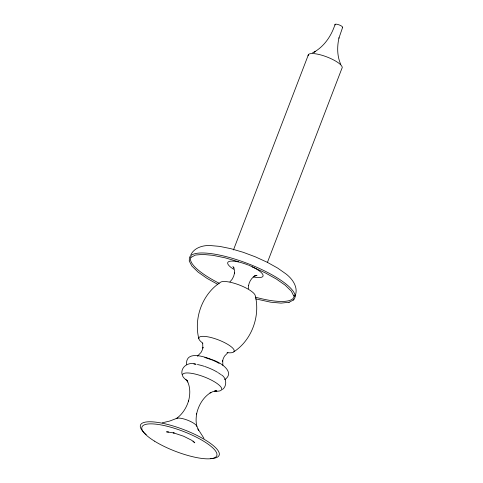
<?xml version="1.0" encoding="UTF-8"?>
<svg xmlns="http://www.w3.org/2000/svg" width="483" height="483" viewBox="0 0 483 483"><rect width="100%" height="100%" fill="white"/><g stroke="black" fill="none" stroke-linecap="round" stroke-linejoin="round"><path stroke-width="0.72" d="M248.479 288.774L248.552 285.519M294.92 296.405C298.899 287.741 292.541 278.854 285.815 273.807L277.628 268.059L267.28 262.299L255.398 256.853L243.197 252.295L230.789 248.66L219.584 246.372L210.177 245.539C202.926 245.159 194.166 247.749 190.876 254.801M189.258 260.228L189.276 261.068L191.908 266.091L198.072 272.092L207.062 278.401L217.785 284.372M248.576 285.453C249.331 281.366 251.776 277.52 255.507 275.558L254.571 276.053L257.016 275.449L255.109 275.636M335.057 24.379C331.501 35.609 324.455 46.181 314.077 52.122L315.176 51.542L312.549 52.834M233.458 249.953L308.462 54.561M267.425 262.396L341.892 68.405A18.173 4.854 21 0 0 326.351 56.734A18.173 4.854 21 0 0 308.154 55.799M342.58 27.495L338.927 38.145L339 37.837C337.001 46.634 337.049 56.197 340.805 64.535M294.008 299.375L293.423 299.991M229.938 281.849L232.081 279.367L233.663 276.3L234.545 272.949L234.394 273.553L234.466 270.299L233.724 267.419M227.916 352.59L224.462 356.206L223.261 358.621L222.53 361.23L222.729 360.439L222.874 365.396M222.452 389.533C227.318 385.851 226.612 377.923 221.413 374.79M233.881 351.769C251.734 340.141 260.44 316.13 255.253 295.638A18.891 5.047 21 0 0 238.783 284.795A18.891 5.047 21 0 0 220.188 282.531C202.329 294.159 193.629 318.17 198.815 338.661M255.634 298.862L270.764 302.207L281.094 303.119L289.178 302.243M191.063 257.373L195.458 255.042L202.83 254.414L212.925 255.332L225.175 257.837L238.554 261.762M288.961 302.358L293.658 299.865M224.673 379.686C235.958 372.019 219.868 362.015 212.677 359.926C205.444 357.022 185.611 349.789 186.541 364.424M197.462 355.983L198.724 355.391L197.644 355.965L201.103 352.355L202.299 349.94L203.029 347.325L202.83 348.122L202.685 343.165M177.074 418.218L169.702 421.055L162.318 422.806M216.511 390.801L213.244 391.484L209.99 392.957L210.944 392.45C203.258 397.092 198.422 405.4 196.587 414.04L196.69 413.611C195.754 419.166 195.609 425.257 198.64 430.232L197.976 428.958L203.995 438.383M215.382 391.121L216.825 391.212L215.122 391.031M168.664 431.989L166.526 431.85L174.188 433.01L173.156 432.732L183.576 436.215L191.588 440.218L194.794 442.814L193.079 441.045M195.476 364.043C188.684 361.676 180.388 366.851 182.043 374.434M204.798 357.498L212.339 360.04M252.162 266.845L265.058 272.744L276.367 279.041L285.187 285.193L291.303 291.152L293.755 295.964M212.997 360.342L215.611 361.538M216.269 361.839L219.137 363.433M185.883 379.354L187.802 381.975L187.114 380.658C190.459 386.919 190.344 394.418 188.509 401.125L188.611 400.715C186.486 407.809 182.339 414.438 176.186 418.689A11.133 2.976 21 0 1 187.15 420.023A11.133 2.976 21 0 1 196.853 426.411M232.903 266.435L233.935 267.962M202.836 343.171A18.891 5.047 21 0 1 205.462 336.47A18.891 5.047 21 0 1 230.566 346.251A18.891 5.047 21 0 1 227.058 352.614M248.908 265.312A18.891 5.047 21 0 1 262.969 274.863A18.891 5.047 21 0 1 253.164 276.922M233.645 269.236A18.891 5.047 21 0 1 229.371 261.388A18.891 5.047 21 0 1 248.256 265.052M294.171 295.336A55.267 14.768 21 0 1 255.398 297.178M219.21 283.273A55.267 14.768 21 0 1 191.087 256.811M189.408 259.951A56.384 15.07 21 0 1 245.871 262.855A56.384 15.07 21 0 1 294.081 299.068M335.178 25.025A4.093 1.093 21 0 1 339.084 24.868A4.093 1.093 21 0 1 342.254 27.67M146.24 434.658A42.13 11.26 21 0 1 155.435 422.118A42.13 11.26 21 0 1 208.143 441.788A42.13 11.26 21 0 1 210.28 458.554M187.301 380.767A20.92 5.591 21 0 1 189.433 373.057A20.92 5.591 21 0 1 217.29 383.653A20.92 5.591 21 0 1 214.343 391.055M193.894 364.055A18.891 5.047 21 0 1 196.086 364.309M197.408 364.532A18.891 5.047 21 0 1 204.134 366.277M204.786 366.494A18.891 5.047 21 0 1 217.622 372.357M218.298 372.785A18.891 5.047 21 0 1 220.659 374.488M154.457 441.118A40.077 10.711 21 0 0 216.221 456.622A40.077 10.711 21 0 0 167.396 426.314A40.077 10.711 21 0 0 154.457 441.118"/></g></svg>
